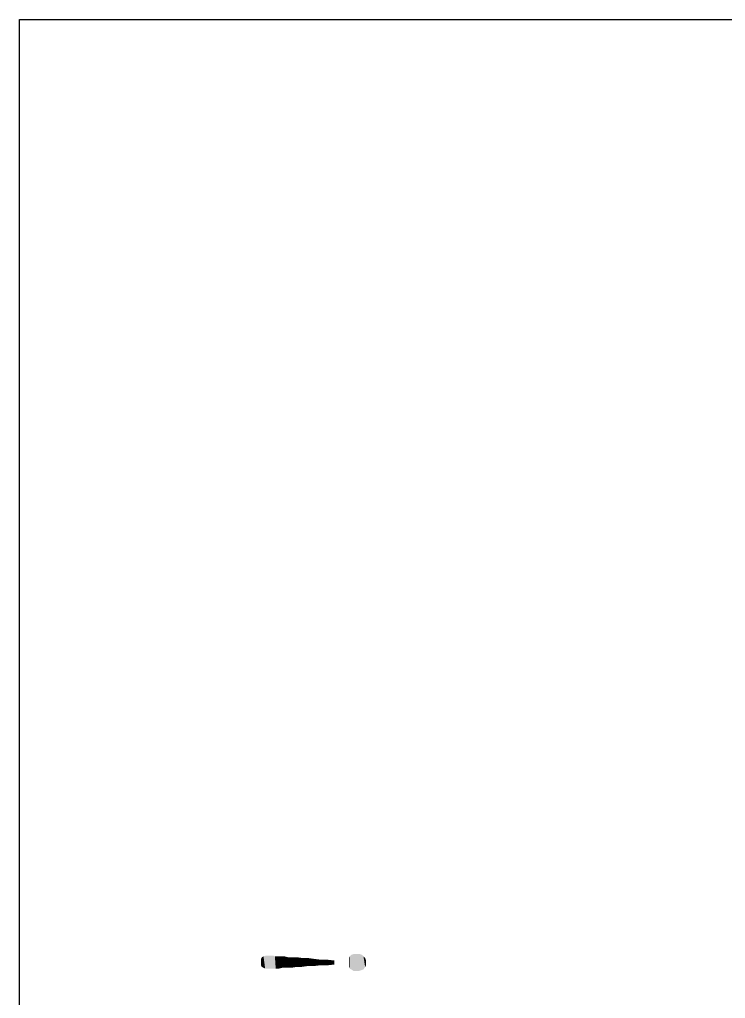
# Model space of a CAD drawing. Header units: millimetres. Extents: x 336 to 634, y 189 to 399.
# Drawn here: x 336.55 to 355.79, y 372.49 to 399.18 of the extents above; entities that cross this region are included whole.
import ezdxf

# ---------------------------------------------------------------- set-up
doc = ezdxf.new("R2010")
doc.units = ezdxf.units.MM

msp = doc.modelspace()

# ---------------------------------------------------------------- linework, layer by layer
at = {"color": 3, "linetype": 'Continuous'}
for p, q in [((336.54993, 189.17685), (336.54993, 399.17685)), ((336.54993, 399.17685), (633.54993, 399.17685))]:
    msp.add_line(p, q, dxfattribs=at)
for points in [[(343.24435, 373.3006), (343.20004, 373.63296), (343.26651, 373.65512)], [(343.26651, 373.65512), (343.31083, 373.3006), (343.24435, 373.3006)], [(343.33299, 373.3006), (343.31083, 373.3006), (343.26651, 373.65512)], [(343.33299, 373.3006), (343.26651, 373.65512), (343.33299, 373.65512)], [(343.33299, 373.65512), (343.35514, 373.3006), (343.33299, 373.3006)], [(343.35514, 373.3006), (343.33299, 373.65512), (343.3773, 373.65512)], [(343.3773, 373.65512), (343.39946, 373.3006), (343.35514, 373.3006)], [(343.39946, 373.3006), (343.3773, 373.65512), (343.39946, 373.65512)], [(343.39946, 373.65512), (343.46593, 373.3006), (343.39946, 373.3006)], [(343.46593, 373.3006), (343.39946, 373.65512), (343.46593, 373.65512)], [(343.46593, 373.65512), (343.51024, 373.63296), (343.5324, 373.3006)], [(343.46593, 373.65512), (343.5324, 373.3006), (343.46593, 373.3006)], [(345.59304, 373.27844), (345.54872, 373.63296), (345.59304, 373.67728)], [(345.65951, 373.23413), (345.59304, 373.67728), (345.65951, 373.69944)], [(345.59304, 373.67728), (345.65951, 373.23413), (345.59304, 373.27844)], [(345.65951, 373.69944), (345.72598, 373.23413), (345.65951, 373.23413)], [(345.72598, 373.23413), (345.65951, 373.69944), (345.72598, 373.69944)], [(345.72598, 373.69944), (345.79245, 373.23413), (345.72598, 373.23413)], [(345.79245, 373.23413), (345.72598, 373.69944), (345.81461, 373.69944)], [(345.81461, 373.69944), (345.85893, 373.25629), (345.79245, 373.23413)], [(345.85893, 373.25629), (345.81461, 373.69944), (345.88108, 373.67728)], [(345.88108, 373.67728), (345.9254, 373.27844), (345.85893, 373.25629)], [(345.9254, 373.27844), (345.88108, 373.67728), (345.9254, 373.63296)], [(343.15572, 373.34492), (343.13357, 373.56649), (343.15572, 373.61081)], [(343.13357, 373.47786), (343.13357, 373.56649), (343.15572, 373.34492)], [(343.13357, 373.47786), (343.15572, 373.34492), (343.13357, 373.38923)], [(343.20004, 373.32276), (343.15572, 373.61081), (343.20004, 373.63296)], [(343.15572, 373.61081), (343.20004, 373.32276), (343.15572, 373.34492)], [(343.20004, 373.63296), (343.24435, 373.3006), (343.20004, 373.32276)], [(343.5324, 373.3006), (343.51024, 373.63296), (343.59887, 373.63296)], [(343.59887, 373.63296), (343.62103, 373.3006), (343.5324, 373.3006)], [(343.62103, 373.3006), (343.59887, 373.63296), (343.66535, 373.63296)], [(343.66535, 373.63296), (343.70966, 373.32276), (343.62103, 373.3006)], [(343.70966, 373.32276), (343.66535, 373.63296), (343.77613, 373.63296)], [(343.77613, 373.63296), (343.82045, 373.32276), (343.70966, 373.32276)], [(343.82045, 373.32276), (343.77613, 373.63296), (343.86476, 373.61081)], [(343.86476, 373.61081), (343.95339, 373.32276), (343.82045, 373.32276)], [(343.95339, 373.32276), (343.86476, 373.61081), (343.99771, 373.61081)], [(343.99771, 373.61081), (344.08634, 373.34492), (343.95339, 373.32276)], [(344.08634, 373.34492), (343.99771, 373.61081), (344.10849, 373.61081)], [(344.10849, 373.61081), (344.21928, 373.34492), (344.08634, 373.34492)], [(344.21928, 373.34492), (344.10849, 373.61081), (344.26359, 373.58865)], [(344.26359, 373.58865), (344.37438, 373.36707), (344.21928, 373.34492)], [(344.37438, 373.36707), (344.26359, 373.58865), (344.4187, 373.58865)], [(344.4187, 373.58865), (344.55164, 373.36707), (344.37438, 373.36707)], [(344.55164, 373.36707), (344.4187, 373.58865), (344.5738, 373.56649)], [(344.5738, 373.56649), (344.7289, 373.38923), (344.55164, 373.36707)], [(344.7289, 373.38923), (344.5738, 373.56649), (344.75106, 373.54433)], [(344.75106, 373.54433), (344.92832, 373.38923), (344.7289, 373.38923)], [(344.92832, 373.38923), (344.75106, 373.54433), (344.92832, 373.54433)], [(344.92832, 373.54433), (345.12773, 373.41139), (344.92832, 373.38923)], [(345.12773, 373.41139), (344.92832, 373.54433), (345.12773, 373.52218)], [(345.54872, 373.3006), (345.52656, 373.58865), (345.54872, 373.63296)], [(345.52656, 373.47786), (345.52656, 373.58865), (345.54872, 373.3006)], [(345.52656, 373.47786), (345.54872, 373.3006), (345.52656, 373.36707)], [(345.54872, 373.63296), (345.59304, 373.27844), (345.54872, 373.3006)], [(345.9254, 373.63296), (345.96971, 373.34492), (345.9254, 373.27844)], [(345.96971, 373.34492), (345.9254, 373.63296), (345.96971, 373.58865)], [(345.96971, 373.58865), (345.99187, 373.38923), (345.96971, 373.34492)], [(345.99187, 373.4557), (345.99187, 373.38923), (345.96971, 373.58865)], [(345.99187, 373.4557), (345.96971, 373.58865), (345.99187, 373.52218)]]:
    msp.add_solid(points, dxfattribs=at)

doc.saveas('drawing.dxf')
